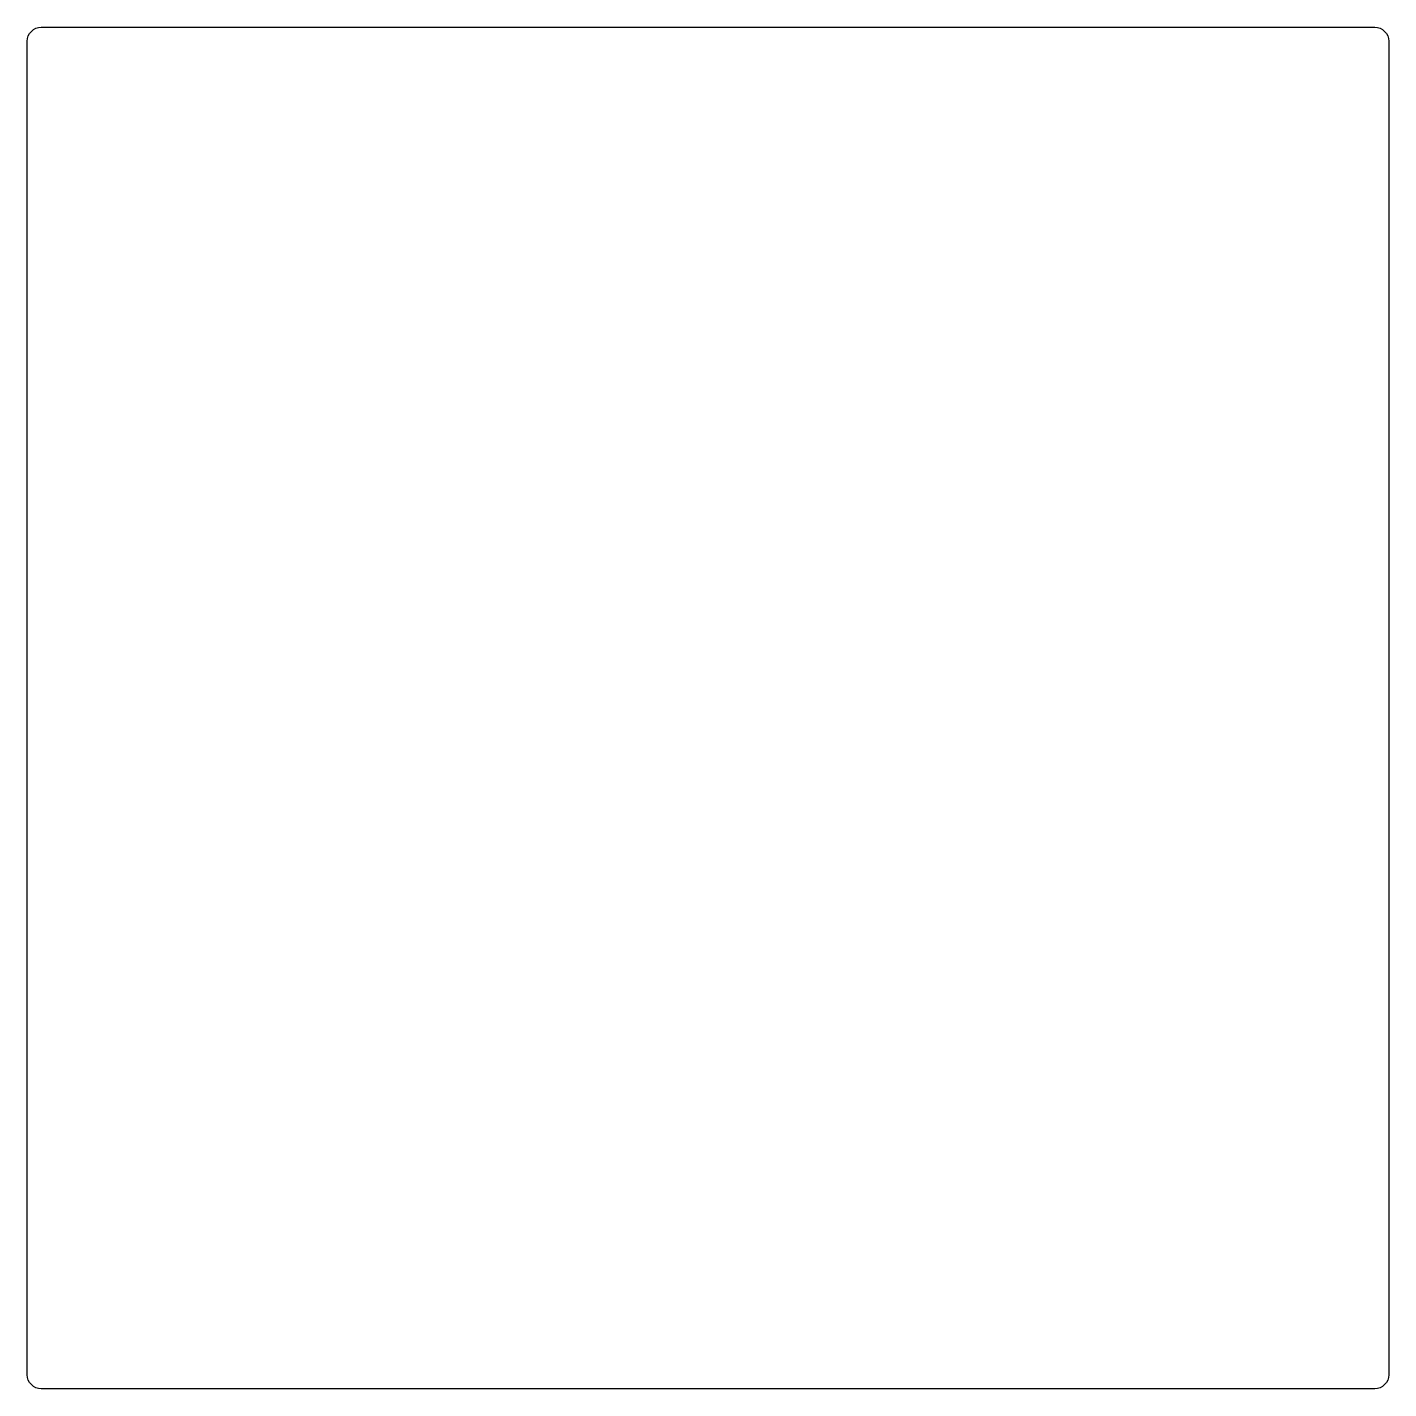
# Model space of a CAD drawing. Header units: millimetres. Extents: x -145 to 146, y -146 to 146.
import ezdxf

# ---------------------------------------------------------------- set-up
doc = ezdxf.new("R2010")
doc.units = ezdxf.units.MM
doc.layers.get('0').update_dxf_attribs({"linetype": 'CONTINUOUS'})

msp = doc.modelspace()

# ---------------------------------------------------------------- linework, layer by layer
msp.add_lwpolyline([(146, -142.75, -0.414214), (143, -145.75), (-142.5, -145.75, -0.414214), (-145.5, -142.75), (-145.5, 142.75, -0.414214), (-142.5, 145.75), (143, 145.75, -0.414214), (146, 142.75)], format="xyb", close=True)

doc.saveas('drawing.dxf')
